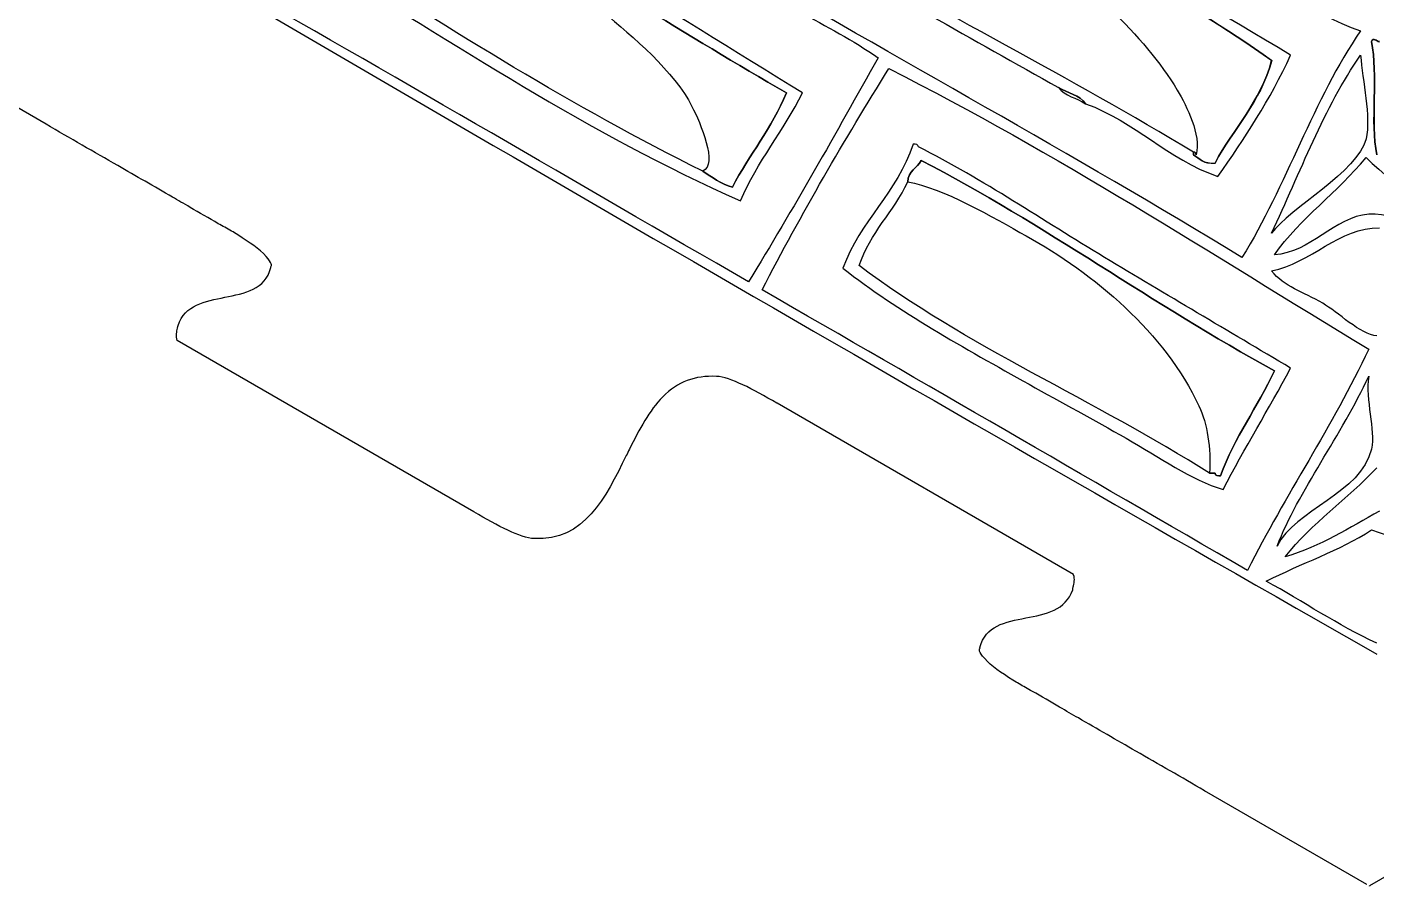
# Model space of a CAD drawing. Extents: x 6 to 958, y 3 to 221.
# Drawn here: x 210.6 to 295.7, y 3.6 to 57.7 of the extents above; entities that cross this region are included whole.
import ezdxf

# ---------------------------------------------------------------- set-up
doc = ezdxf.new("R2010")
doc.units = 0
doc.layers.get('0').update_dxf_attribs({"linetype": 'CONTINUOUS'})

msp = doc.modelspace()

# ---------------------------------------------------------------- linework, layer by layer
at = {"color": 7}
for points in [[(211.785, 51.588), (211.7835, 51.5925), (201.501, 57.5445)], [(238.767, 27.15225), (220.05225, 37.9575)], [(276.60675, 23.18325), (276.6105, 23.1825), (276.60375, 23.1945), (257.89875, 33.9915), (257.90175, 33.9915), (257.892, 33.996)], [(295.10325, 3.64725), (284.86875, 9.5505), (284.868, 9.555), (284.87625, 9.5535), (284.8755, 9.558), (284.87325, 9.55875)], [(305.574, 9.49125), (305.5695, 9.49275), (295.2735, 3.56325)]]:
    msp.add_lwpolyline(points, dxfattribs=at)
at = {"color": 5}
for points in [[(275.664, 53.904)], [(266.98875, 49.31175)]]:
    msp.add_lwpolyline(points, close=True, dxfattribs=at)
at = {"color": 7}
for points in [[(295.05525, 50.67225)], [(285.53025, 49.14225)], [(255.08175, 47.6115)], [(278.556, 43.18875)], [(256.953, 41.1465)], [(295.39575, 31.11075)], [(285.87, 29.40975)]]:
    msp.add_lwpolyline(points, close=True, dxfattribs=at)
for points in [[(290.29275, 55.94625), (281.9205, 61.011), (273.15, 65.679), (265.11825, 71.08425)], [(259.50375, 53.5635), (250.89825, 58.84875), (242.3775, 64.22175), (233.649, 69.38325)], [(270.90225, 66.49125), (276.855, 62.75925), (283.419, 59.7345), (289.1025, 55.605)], [(214.7685, 64.96125), (241.6365, 49.2465), (268.58475, 33.61575), (295.73625, 18.18375)], [(239.77275, 64.9605), (246.012, 61.0485), (252.219, 57.21975), (258.48375, 53.5635)], [(284.16975, 49.8225), (276.4395, 54.51), (268.19175, 58.6785), (260.355, 63.26025)], [(253.2105, 48.63225), (244.983, 52.70925), (237.43875, 57.468), (229.9065, 62.2395)], [(259.335, 62.9205), (264.8985, 60.03525), (270.2265, 56.91525), (275.664, 53.904)], [(286.551, 62.409), (289.218, 60.7125), (291.45975, 58.58775), (294.71475, 57.477)], [(228.88575, 61.89975), (237.61725, 56.68275), (245.9115, 51.02775), (255.591, 46.7595)], [(254.232, 61.56), (257.457, 59.36775), (261.15825, 57.97275), (264.26775, 55.77675)], [(287.2305, 43.188), (276.60375, 49.68525), (265.48425, 55.68825), (254.7405, 62.0685)], [(256.1025, 41.65875), (245.2515, 47.874), (234.528, 54.216), (223.61325, 60.369)], [(294.71475, 57.477), (291.74325, 53.1915), (290.016, 47.6595), (287.2305, 43.188)], [(295.395, 56.79525), (295.5195, 57.099), (295.704, 56.82075), (295.905, 56.79525)], [(295.7355, 49.65225), (295.30875, 51.72), (295.84575, 54.753), (295.395, 56.79525)], [(264.26775, 55.77675), (261.60825, 51.00825), (258.9255, 46.26375), (256.1025, 41.65875)], [(289.1025, 55.605), (288.39525, 52.96575), (286.6905, 51.3255), (285.53025, 49.14225)], [(285.7005, 48.291), (287.39325, 50.6805), (289.011, 53.14575), (290.29275, 55.94625)], [(289.10175, 44.7195), (290.89725, 48.53775), (292.40775, 52.641), (294.71475, 55.94625)], [(294.71475, 55.94625), (294.82575, 54.32625), (295.3785, 52.062), (295.05525, 50.67225)], [(256.953, 41.1465), (259.44675, 45.96675), (262.143, 50.5845), (264.948, 55.09425)], [(264.948, 55.09425), (275.57625, 49.73325), (285.26775, 43.43625), (295.2255, 37.40475)], [(275.664, 53.904), (276.20025, 53.5335), (277.01625, 53.442), (277.365, 52.88475)], [(258.48375, 53.5635), (257.58525, 51.345), (256.13325, 49.6785), (255.08175, 47.6115)], [(255.591, 46.7595), (256.67325, 49.25025), (258.30675, 51.189), (259.50375, 53.5635)], [(277.365, 52.88475), (280.52025, 51.72975), (282.51375, 49.4145), (285.7005, 48.291)], [(216.3045, 48.98325), (214.82625, 49.8315), (213.29775, 50.7105), (211.785, 51.588)], [(266.47875, 50.33325), (265.47075, 47.25825), (263.13675, 45.51075), (262.056, 42.5085)], [(266.8185, 50.163), (266.781, 50.29575), (266.67675, 50.361), (266.47875, 50.33325)], [(295.05525, 50.67225), (294.56925, 48.5865), (290.21025, 46.2825), (289.10175, 44.7195)], [(278.556, 43.18875), (274.6875, 45.516), (270.92625, 48.081), (266.8185, 50.163)], [(284.16975, 49.65225), (284.16975, 49.7085), (284.16975, 49.76475), (284.16975, 49.8225)], [(285.53025, 49.14225), (284.796, 49.032), (284.57625, 49.43625), (284.16975, 49.65225)], [(289.27125, 43.35975), (290.9295, 45.6705), (293.25375, 47.31375), (295.0545, 49.482)], [(295.0545, 49.482), (297.1095, 47.454), (299.86125, 46.1235), (301.689, 43.86825)], [(219.7485, 46.998), (218.6205, 47.65125), (217.443, 48.32775), (216.3045, 48.98325)], [(255.08175, 47.6115), (254.3325, 47.826), (253.80075, 48.258), (253.2105, 48.63225)], [(266.13825, 47.9505), (266.1585, 48.66825), (266.7525, 48.8115), (266.98875, 49.31175)], [(266.98875, 49.31175), (274.785, 45.258), (281.60625, 40.22925), (289.272, 36.045)], [(263.07675, 42.678), (263.77425, 44.7585), (265.25925, 46.053), (266.13825, 47.9505)], [(220.869, 46.3485), (220.47225, 46.5795), (220.09275, 46.79925), (219.7485, 46.998)], [(222.64725, 45.318), (222.0555, 45.66225), (221.44425, 46.01625), (220.869, 46.3485)], [(301.689, 43.86825), (299.331, 44.241), (297.42075, 46.06575), (295.22475, 45.9105)], [(223.05675, 45.08925), (222.92325, 45.162), (222.7875, 45.2385), (222.64725, 45.318)], [(295.22475, 45.9105), (293.06025, 45.75675), (291.54, 43.46475), (289.27125, 43.35975)], [(223.88025, 44.60925), (223.60725, 44.78175), (223.3395, 44.931), (223.05675, 45.08925)], [(225.66075, 43.2555), (225.2355, 43.73625), (224.6295, 44.136), (223.88025, 44.60925)], [(289.101, 42.33675), (291.52875, 42.816), (293.436, 45.1005), (295.905, 45.0585)], [(225.96975, 42.60525), (226.00725, 42.67575), (226.0665, 42.795), (225.66075, 43.2555)], [(225.95925, 42.546), (225.95175, 42.56625), (225.95925, 42.5835), (225.96975, 42.60525)], [(285.18975, 29.58075), (278.016, 34.14375), (269.75775, 37.623), (263.07675, 42.678)], [(290.29275, 36.21525), (286.34175, 38.56425), (282.45675, 40.84125), (278.556, 43.18875)], [(223.056, 40.67775), (224.31675, 40.92225), (225.621, 41.17275), (225.95925, 42.546)], [(262.056, 42.5085), (265.5585, 39.762), (269.73525, 37.46925), (273.7935, 35.19375)], [(292.33275, 40.29675), (291.06375, 41.0235), (289.89825, 41.33775), (289.101, 42.33675)], [(287.571, 23.45625), (277.368, 29.35725), (267.17775, 35.2695), (256.953, 41.1465)], [(220.1115, 38.90625), (220.5375, 40.191), (221.81775, 40.4385), (223.056, 40.67775)], [(295.7355, 38.25525), (294.76125, 38.286), (293.22, 39.789), (292.33275, 40.29675)], [(220.05225, 37.9575), (219.9555, 38.229), (220.02975, 38.529), (220.077, 38.7285)], [(220.077, 38.7285), (220.0965, 38.80725), (220.11225, 38.871), (220.1115, 38.90625)], [(295.2255, 37.40475), (292.91925, 32.51175), (289.98675, 28.2405), (287.571, 23.45625)], [(254.0775, 35.69025), (252.72825, 35.76), (251.62125, 35.34), (250.68975, 34.4025)], [(289.272, 36.045), (288.2205, 33.75075), (286.749, 31.8765), (285.87, 29.40975)], [(286.04025, 28.56), (287.3925, 31.1775), (288.9225, 33.6165), (290.29275, 36.21525)], [(257.892, 33.996), (256.3335, 34.896), (254.97075, 35.64375), (254.0775, 35.69025)], [(273.7935, 35.19375), (275.8515, 34.03875), (277.881, 32.94825), (279.91725, 31.7925)], [(289.44225, 24.98775), (290.799, 28.4505), (293.52075, 32.02125), (295.22475, 35.70375)], [(295.22475, 35.70375), (294.98925, 34.19775), (295.66275, 32.32875), (295.39575, 31.11075)], [(250.68975, 34.4025), (249.83625, 33.543), (249.2085, 32.3505), (248.58525, 31.10325)], [(279.91725, 31.7925), (282.0165, 30.59925), (284.02575, 29.13975), (286.04025, 28.56)], [(248.382, 30.693), (247.07025, 28.041), (245.712, 25.2975), (242.5755, 25.45875)], [(248.58525, 31.10325), (248.51925, 30.96675), (248.45025, 30.8295), (248.382, 30.693)], [(295.39575, 31.11075), (294.78525, 28.326), (290.535, 27.28425), (289.44225, 24.98775)], [(289.95225, 24.3075), (291.6195, 26.439), (293.88975, 27.9675), (295.7355, 29.9205)], [(285.5295, 29.58075), (285.4155, 29.58075), (285.30225, 29.58075), (285.18975, 29.58075)], [(285.87, 29.40975), (285.738, 29.44875), (285.534, 29.415), (285.5295, 29.58075)], [(242.5755, 25.45875), (241.6785, 25.5075), (240.3195, 26.25525), (238.767, 27.15225)], [(295.905, 27.1995), (294.01125, 26.14575), (292.21875, 24.9885), (289.95225, 24.3075)], [(288.76125, 22.776), (290.9355, 23.89125), (293.40825, 24.70725), (295.39575, 26.0085)], [(295.39575, 26.0085), (298.077, 25.17375), (300.3615, 23.943), (303.05025, 23.1165)], [(276.582, 22.41225), (276.62925, 22.6125), (276.705, 22.9125), (276.60675, 23.18325)], [(273.59625, 20.45775), (274.836, 20.697), (276.12, 20.94375), (276.5475, 22.23675)], [(276.5475, 22.23675), (276.546, 22.27125), (276.56175, 22.3335), (276.582, 22.41225)], [(295.7355, 18.864), (293.2665, 20.022), (291.099, 21.4845), (288.76125, 22.776)], [(270.7005, 18.5985), (271.038, 19.965), (272.28075, 20.205), (273.59625, 20.45775)], [(270.9975, 17.892), (270.594, 18.3495), (270.65325, 18.468), (270.6885, 18.53625)], [(270.6885, 18.53625), (270.7005, 18.55875), (270.70875, 18.5775), (270.7005, 18.5985)], [(272.775, 16.5405), (272.028, 17.01225), (271.4205, 17.412), (270.9975, 17.892)], [(273.57675, 16.074), (273.29925, 16.227), (273.0405, 16.37175), (272.775, 16.5405)], [(274.00575, 15.831), (273.86025, 15.915), (273.71475, 15.996), (273.57675, 16.074)], [(275.71875, 14.8395), (275.1645, 15.1605), (274.578, 15.4995), (274.00575, 15.831)], [(276.906, 14.15175), (276.543, 14.3625), (276.14025, 14.59575), (275.71875, 14.8395)], [(280.53675, 12.0585), (279.3345, 12.75), (278.094, 13.4625), (276.906, 14.15175)], [(284.87325, 9.55875), (283.41975, 10.40175), (281.9535, 11.244), (280.53675, 12.0585)], [(295.10775, 3.6495), (295.1055, 3.6465), (295.104, 3.64575), (295.10325, 3.64725)], [(295.1055, 3.65325), (295.1085, 3.65325), (295.1085, 3.65175), (295.10775, 3.6495)], [(295.2735, 3.56325), (295.272, 3.56325), (295.2705, 3.56175), (295.272, 3.55875)], [(295.272, 3.55875), (295.2735, 3.55875), (295.2735, 3.55725), (295.275, 3.55725)], [(295.275, 3.55725), (295.275, 3.55725), (295.2765, 3.55725), (295.2765, 3.55875)]]:
    msp.add_open_spline(points, degree=3, dxfattribs=at)
at = {"color": 5}
for points in [[(289.10025, 55.6065), (283.419, 59.73525), (276.85425, 62.76), (270.9015, 66.492)], [(258.4845, 53.56425), (252.219, 57.21975), (246.012, 61.0485), (239.77275, 64.9605)], [(274.1325, 63.42975), (277.06425, 60.57), (281.076, 57.2625), (283.1475, 53.7345)], [(246.91725, 58.668), (248.784, 57.14925), (251.433, 54.88575), (252.53025, 52.7145)], [(295.90575, 56.796), (295.70475, 56.8215), (295.52025, 57.09975), (295.39575, 56.796)], [(295.39575, 56.796), (295.8465, 54.75375), (295.30875, 51.72), (295.73625, 49.653)], [(285.52875, 49.143), (286.689, 51.32625), (288.3945, 52.9665), (289.10025, 55.6065)], [(275.664, 53.904), (276.0135, 53.34675), (276.82875, 53.25525), (277.365, 52.88475)], [(277.365, 52.88475), (277.0155, 53.442), (276.20025, 53.5335), (275.664, 53.904)], [(283.1475, 53.7345), (283.761, 52.689), (284.65725, 50.96325), (284.3385, 49.653)], [(255.0825, 47.6115), (256.13325, 49.6785), (257.58525, 51.34575), (258.4845, 53.56425)], [(252.53025, 52.7145), (253.05525, 51.67425), (254.18625, 49.0215), (253.21125, 48.63225)], [(284.3385, 49.653), (284.32875, 49.7565), (284.313, 49.85475), (284.16825, 49.82325)], [(284.16825, 49.82325), (284.16825, 49.76625), (284.16825, 49.70925), (284.16825, 49.653)], [(284.16825, 49.653), (284.57475, 49.43625), (284.7945, 49.032), (285.52875, 49.143)], [(253.21125, 48.63225), (253.80225, 48.258), (254.33325, 47.826), (255.0825, 47.6115)], [(266.98875, 49.31175), (266.7525, 48.8115), (266.1585, 48.66825), (266.13825, 47.9505)], [(289.272, 36.045), (281.60625, 40.22925), (274.785, 45.258), (266.98875, 49.31175)], [(266.13825, 47.9505), (268.32375, 47.6025), (271.53975, 45.6945), (273.6225, 44.55)], [(273.6225, 44.55), (277.8495, 42.2265), (282.393, 38.3955), (284.50875, 33.8325)], [(285.87, 29.40975), (286.749, 31.87725), (288.2205, 33.7515), (289.272, 36.045)], [(284.50875, 33.8325), (285.04725, 32.673), (285.279, 31.206), (285.18975, 29.58075)], [(285.18975, 29.58075), (285.30225, 29.58075), (285.4155, 29.58075), (285.5295, 29.58075)], [(285.5295, 29.58075), (285.534, 29.415), (285.73725, 29.44875), (285.87, 29.40975)]]:
    msp.add_open_spline(points, degree=3, dxfattribs=at)

doc.saveas('drawing.dxf')
